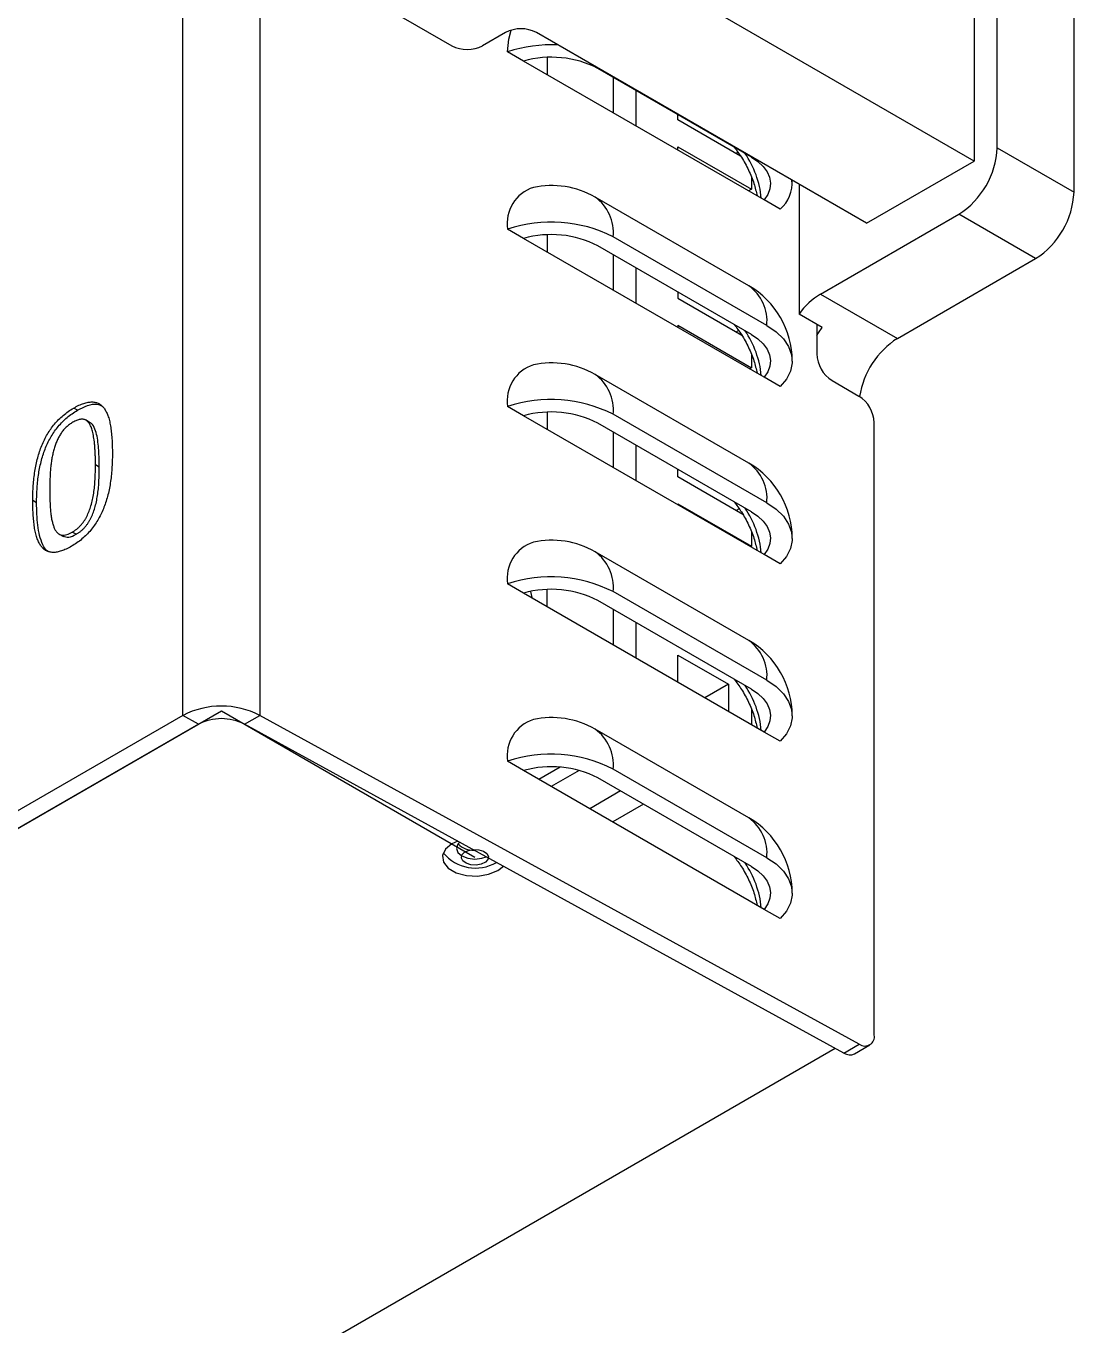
# Model space of a CAD drawing. Header units: millimetres. Extents: x 0 to 210, y 0 to 297.
# Drawn here: x 182.92 to 192.57, y 242.56 to 254.52 of the extents above; entities that cross this region are included whole.
import ezdxf

# ---------------------------------------------------------------- set-up
doc = ezdxf.new("R2010")
doc.units = ezdxf.units.MM
doc.linetypes.add('CENTERX2', pattern=[20.32, 12.7, -2.54, 2.54, -2.54])

msp = doc.modelspace()

# ---------------------------------------------------------------- linework, layer by layer
at = {"color": 7, "linetype": 'Continuous', "lineweight": 25}
for p, q in [((191.8647, 253.4), (191.8647, 269.8125)), ((192.5718, 252.9918), (192.5718, 269.4043)), ((184.8644, 255.4819), (186.8443, 254.3389)), ((191.6526, 253.2776), (188.612, 255.0329)), ((191.6526, 254.9923), (191.6526, 253.2776)), ((187.3393, 254.4614), (187.1271, 254.3389)), ((190.6627, 252.7061), (187.6221, 254.4614)), ((187.5049, 254.1985), (187.3572, 254.2838)), ((189.7192, 252.9202), (187.5049, 254.1985)), ((187.509, 254.1962), (187.509, 254.1996)), ((187.7211, 254.2314), (187.7211, 254.0737)), ((189.602, 253.3144), (188.1878, 254.1308)), ((188.3292, 254.0492), (188.3292, 253.7226)), ((188.5413, 253.6002), (188.5413, 253.9267)), ((188.9232, 253.6578), (188.9232, 253.7063)), ((189.5029, 253.3231), (188.9232, 253.6578)), ((188.9232, 253.4102), (189.602, 253.0183)), ((188.9232, 253.3798), (188.9232, 253.4102)), ((189.4781, 253.3577), (189.4606, 253.3476)), ((191.8647, 253.4), (192.5718, 252.9918)), ((190.6627, 252.7061), (191.6526, 253.2776)), ((189.602, 253.1285), (189.602, 253.0183)), ((189.9777, 253.0695), (189.9771, 253.1019)), ((189.602, 253.0183), (189.5756, 253.0031)), ((190.0404, 253.0653), (190.0404, 251.8686)), ((189.5777, 252.1293), (188.1635, 252.9457)), ((189.8669, 252.835), (189.7192, 252.9202)), ((190.2384, 252.0529), (191.5112, 252.7877)), ((192.2183, 252.3795), (191.5112, 252.7877)), ((187.5049, 252.5654), (187.3572, 252.6507)), ((189.7192, 251.2872), (187.5049, 252.5654)), ((187.509, 252.5631), (187.509, 252.5665)), ((187.7211, 252.5983), (187.7211, 252.4406)), ((189.602, 251.6814), (188.1878, 252.4978)), ((189.7434, 251.763), (188.3292, 252.5794)), ((188.3292, 252.4161), (188.3292, 252.0896)), ((190.9455, 251.6447), (192.2183, 252.3795)), ((188.5413, 251.9671), (188.5413, 252.2937)), ((188.9232, 252.0732), (188.9232, 252.0142)), ((188.9232, 252.0142), (189.5139, 251.6732)), ((190.2384, 252.0529), (190.9455, 251.6447)), ((188.9232, 251.7666), (189.602, 251.3747)), ((188.9232, 251.7666), (188.9232, 251.7467)), ((190.2525, 251.7461), (190.0404, 251.8686)), ((190.203, 251.7747), (190.203, 251.5018)), ((189.4606, 251.704), (189.4834, 251.7172)), ((189.602, 251.4954), (189.602, 251.3747)), ((189.5777, 250.4962), (188.1635, 251.3126)), ((189.5847, 251.3648), (189.602, 251.3747)), ((189.8669, 251.2019), (189.7192, 251.2872)), ((190.3445, 251.2568), (190.5919, 251.114)), ((183.3985, 250.9832), (183.3631, 251.0036)), ((187.5049, 250.9323), (187.3572, 251.0176)), ((189.7192, 249.6541), (187.5049, 250.9323)), ((187.7211, 250.9653), (187.7211, 250.8075)), ((189.7434, 250.1299), (188.3292, 250.9463)), ((183.5152, 250.8685), (183.471, 250.8941)), ((189.602, 250.0483), (188.1878, 250.8647)), ((190.7334, 245.2308), (190.7334, 250.869)), ((188.3292, 250.783), (188.3292, 250.4565)), ((188.5413, 250.334), (188.5413, 250.6606)), ((183.5988, 250.4597), (183.5635, 250.4801)), ((188.9232, 250.3706), (188.9232, 250.4402)), ((189.5224, 250.0246), (188.9232, 250.3706)), ((183.0217, 250.1325), (182.9864, 250.1529)), ((188.9232, 250.123), (189.602, 249.7311)), ((188.9232, 250.1136), (188.9232, 250.123)), ((189.4888, 250.0766), (189.4606, 250.0603)), ((183.3856, 249.841), (183.3502, 249.8614)), ((189.602, 249.8623), (189.602, 249.7311)), ((183.2248, 249.8458), (183.269, 249.8203)), ((189.5777, 248.8631), (188.1635, 249.6795)), ((189.602, 249.7311), (189.5939, 249.7264)), ((189.8669, 249.5688), (189.7192, 249.6541)), ((187.5049, 249.2992), (187.3572, 249.3845)), ((189.7192, 248.021), (187.5049, 249.2992)), ((187.7211, 249.1745), (187.7211, 249.3322)), ((189.7434, 248.4968), (188.3292, 249.3132)), ((189.602, 248.4152), (188.1878, 249.2316)), ((188.3292, 249.15), (188.3292, 248.8234)), ((188.5413, 248.7009), (188.5413, 249.0275)), ((188.9232, 248.7296), (189.3899, 248.4602)), ((188.9232, 248.4805), (188.9232, 248.7296)), ((189.3899, 248.4602), (189.1741, 248.3356)), ((189.3899, 248.4602), (189.3899, 248.2111)), ((189.602, 248.2292), (189.602, 248.0886)), ((184.3694, 248.1739), (159.4084, 233.7642)), ((184.5108, 248.0923), (159.5498, 233.6826)), ((184.5108, 248.0923), (184.3694, 248.1739)), ((184.9351, 248.0923), (185.0765, 248.1739)), ((190.4541, 245.0655), (184.9351, 248.0923)), ((190.5955, 245.1472), (185.0765, 248.1739)), ((189.5777, 247.23), (188.1635, 248.0464)), ((189.8669, 247.9357), (189.7192, 248.021)), ((187.5049, 247.6662), (187.3572, 247.7514)), ((189.7192, 246.3879), (187.5049, 247.6662)), ((187.8417, 247.697), (187.6466, 247.5844)), ((188.0169, 247.6676), (187.7597, 247.5191)), ((189.602, 246.7821), (188.1878, 247.5985)), ((189.7434, 246.8638), (188.3292, 247.6802)), ((188.3961, 247.4782), (188.1133, 247.315)), ((188.6083, 247.3558), (188.3254, 247.1925)), ((189.8669, 246.3026), (189.7192, 246.3879)), ((165.242, 230.6007), (190.3743, 245.1093)), ((190.4541, 245.0655), (190.5955, 245.1472)), ((190.5505, 245.0576), (190.6919, 245.1393))]:
    msp.add_line(p, q, dxfattribs=at)
at = {"color": 8, "linetype": 'Continuous', "lineweight": 25}
for p, q in [((184.3694, 248.1739), (184.3694, 255.7676)), ((185.0765, 255.3594), (185.0765, 248.1739))]:
    msp.add_line(p, q, dxfattribs=at)
at = {"color": 7, "linetype": 'CENTERX2'}
for p, q in [((178.2882, 244.5001), (184.723, 248.2148)), ((184.723, 248.2148), (187.0564, 246.8677))]:
    msp.add_line(p, q, dxfattribs=at)
at = {"color": 7, "linetype": 'Continuous', "lineweight": 25, "flags": 128}
for points in [[(187.3572, 254.2838), (187.3677, 254.4011), (187.391, 254.4829)], [(189.602, 253.3144), (189.662, 253.274), (189.7106, 253.2287), (189.7466, 253.1797), (189.7691, 253.1281), (189.7777, 253.0751), (189.772, 253.0219), (189.7524, 252.9699), (189.7192, 252.9202)], [(189.602, 251.6814), (189.662, 251.6409), (189.7106, 251.5957), (189.7466, 251.5466), (189.7691, 251.495), (189.7777, 251.442), (189.772, 251.3888), (189.7524, 251.3368), (189.7192, 251.2872)], [(189.7434, 251.763), (189.8285, 251.705), (189.896, 251.6398), (189.9441, 251.569), (189.9714, 251.4946), (189.9771, 251.4187), (189.9613, 251.3432), (189.9242, 251.2703), (189.8669, 251.2019)], [(190.203, 251.6709), (190.2183, 251.696), (190.2525, 251.7461)], [(189.7434, 250.1299), (189.8285, 250.0719), (189.896, 250.0067), (189.9441, 249.9359), (189.9714, 249.8615), (189.9771, 249.7856), (189.9613, 249.7102), (189.9242, 249.6372), (189.8669, 249.5688)], [(189.602, 250.0483), (189.662, 250.0078), (189.7106, 249.9626), (189.7466, 249.9136), (189.7691, 249.8619), (189.7777, 249.8089), (189.772, 249.7558), (189.7524, 249.7037), (189.7192, 249.6541)], [(187.5698, 249.3145), (187.5797, 249.2603), (187.5796, 249.2561)], [(189.7434, 248.4968), (189.8285, 248.4388), (189.896, 248.3736), (189.9441, 248.3028), (189.9714, 248.2285), (189.9771, 248.1525), (189.9613, 248.0771), (189.9242, 248.0041), (189.8669, 247.9357)], [(189.602, 248.4152), (189.662, 248.3748), (189.7106, 248.3295), (189.7466, 248.2805), (189.7691, 248.2288), (189.7777, 248.1758), (189.772, 248.1227), (189.7524, 248.0707), (189.7192, 248.021)], [(186.8991, 247.0152), (186.8443, 246.9902), (186.7845, 246.9409), (186.7576, 246.8828), (186.7666, 246.8229), (186.8107, 246.7684), (186.8843, 246.7258), (186.9788, 246.7004), (187.0826, 246.6952), (187.1832, 246.7107), (187.2685, 246.7452), (187.3196, 246.7846)], [(186.9169, 247.0054), (186.8994, 246.9869), (186.8864, 246.9494), (186.8994, 246.9118), (186.9362, 246.88), (186.9914, 246.8587), (187.0564, 246.8512), (187.1215, 246.8587), (187.1605, 246.8718)], [(189.7434, 246.8638), (189.8285, 246.8058), (189.896, 246.7405), (189.9441, 246.6697), (189.9714, 246.5954), (189.9771, 246.5194), (189.9613, 246.444), (189.9242, 246.3711), (189.8669, 246.3026)], [(189.602, 246.7821), (189.662, 246.7417), (189.7106, 246.6964), (189.7466, 246.6474), (189.7691, 246.5958), (189.7777, 246.5427), (189.772, 246.4896), (189.7524, 246.4376), (189.7192, 246.3879)]]:
    msp.add_lwpolyline(points, dxfattribs=at)
at = {"color": 7, "linetype": 'Continuous', "flags": 128}
msp.add_lwpolyline([(186.946, 246.8338), (186.932, 246.8608), (186.9369, 246.8888), (186.96, 246.9136), (186.9977, 246.9314), (187.0444, 246.9395), (187.093, 246.9367), (187.1359, 246.9234), (187.1668, 246.9016), (187.1808, 246.8746), (187.1759, 246.8466), (187.1529, 246.8218), (187.1151, 246.804), (187.0684, 246.7959), (187.0199, 246.7987), (186.9769, 246.812), (186.946, 246.8338)], dxfattribs=at)
at = {"color": 7, "linetype": 'Continuous', "lineweight": 25}
for centre, radius, start, end in [((187.4807, 254.1884), 0.3074, 62.60967, 117.39033), ((186.9857, 254.6119), 0.3074, 242.60967, 297.39033), ((187.7601, 253.0521), 1.2959, 87.30923, 108.11491), ((187.7602, 253.2952), 0.9387, 62.90421, 105.78275), ((191.0971, 253.435), 0.7684, 302.60548, 357.39452), ((189.6591, 253.0754), 0.3177, 310.83745, 4.93407), ((187.7019, 252.703), 0.3487, 107.87827, 188.63444), ((187.7635, 252.2528), 0.8, 60.00269, 102.16727), ((191.8042, 253.0268), 0.7684, 302.60548, 357.39452), ((187.7587, 251.4627), 1.254, 62.93902, 108.67355), ((187.7602, 251.6621), 0.9387, 62.90421, 105.78275), ((189.1777, 251.4364), 0.8, 0, 60.00269), ((190.5878, 251.4791), 0.6719, 121.33841, 144.56553), ((191.3709, 250.9878), 0.7826, 122.92275, 170.98619), ((187.7635, 250.6198), 0.8, 60.00269, 102.16727), ((190.5101, 251.5157), 0.3074, 182.60548, 237.39452), ((187.7019, 251.0699), 0.3487, 107.87827, 188.63444), ((187.7587, 249.8296), 1.254, 62.93902, 108.67355), ((190.4263, 250.855), 0.3074, 2.60548, 57.39452), ((187.7602, 250.029), 0.9387, 62.90421, 105.78275), ((189.1777, 249.8034), 0.8, 0, 60.00269), ((187.7019, 249.4369), 0.3487, 107.87827, 188.63444), ((187.7635, 248.9867), 0.8, 60.00269, 102.16727), ((187.7587, 248.1965), 1.254, 62.93902, 108.67355), ((187.7602, 248.396), 0.9387, 62.90421, 105.78275), ((189.1777, 248.1703), 0.8, 0, 60.00269), ((184.723, 247.4915), 0.7685, 62.60967, 117.39033), ((184.723, 247.6828), 0.4611, 62.60967, 117.39033), ((187.7019, 247.8038), 0.3487, 107.87827, 188.63444), ((187.7635, 247.3536), 0.8, 60.00269, 102.16727), ((187.7587, 246.5635), 1.254, 62.93902, 108.67355), ((187.7602, 246.7629), 0.9387, 62.90421, 105.78275), ((189.1777, 246.5372), 0.8, 0, 60.00269), ((187.0412, 247.1308), 0.1979, 225.2479, 272.25204), ((187.0623, 247.1524), 0.3846, 219.34833, 300.13408), ((190.6478, 245.2165), 0.0868, 232.94747, 9.54335), ((190.5093, 245.1469), 0.0984, 235.83994, 294.78131)]:
    msp.add_arc(centre, radius, start, end, dxfattribs=at)
at = {"color": 8, "linetype": 'Continuous', "lineweight": 25}
for centre, radius, start, end in [((188.814, 252.8506), 0.8831, 5.503, 34.28783), ((187.9359, 252.6221), 0.3956, 353.80602, 54.8818), ((189.3501, 251.8057), 0.3956, 353.80602, 54.8818), ((188.814, 251.2175), 0.8831, 5.503, 34.28783), ((187.9359, 250.989), 0.3956, 353.80602, 54.8818), ((189.3501, 250.1726), 0.3956, 353.80602, 54.8818), ((188.814, 249.5845), 0.8831, 5.503, 34.28783), ((187.9359, 249.3559), 0.3956, 353.80602, 54.8818), ((189.3501, 248.5395), 0.3956, 353.80602, 54.8818), ((188.814, 247.9514), 0.8831, 5.503, 34.28783), ((187.9359, 247.7228), 0.3956, 353.80602, 54.8818), ((189.3501, 246.9064), 0.3956, 353.80602, 54.8818), ((188.814, 246.3183), 0.8831, 5.503, 34.28783)]:
    msp.add_arc(centre, radius, start, end, dxfattribs=at)
at = {"color": 7, "linetype": 'Continuous', "lineweight": 25}
for points, knots in [([(189.4435, 253.406), (189.4664, 253.3756), (189.5162, 253.3097), (189.578, 253.1945), (189.6283, 253.0723), (189.6457, 252.9953), (189.6542, 252.9577)], [0, 0, 0, 0, 0.2241852, 0.4871524, 0.7499078, 1, 1, 1, 1]), ([(189.4435, 251.7729), (189.4664, 251.7425), (189.5162, 251.6766), (189.578, 251.5615), (189.6283, 251.4392), (189.6457, 251.3622), (189.6542, 251.3246)], [0, 0, 0, 0, 0.2241852, 0.4871524, 0.7499078, 1, 1, 1, 1]), ([(183.3631, 251.0036), (183.3793, 251.0125), (183.4103, 251.0296), (183.4549, 251.0473), (183.4956, 251.058), (183.5324, 251.0612), (183.5653, 251.0567), (183.5951, 251.0461), (183.6209, 251.0277), (183.6435, 251.0029), (183.6627, 250.9714), (183.6789, 250.9336), (183.6924, 250.8896), (183.7023, 250.8389), (183.71, 250.7827), (183.7156, 250.7209), (183.7187, 250.6533), (183.7192, 250.606), (183.7195, 250.5817)], [0, 0, 0, 0, 0.0650011, 0.1253901, 0.1815653, 0.2347468, 0.2862672, 0.3370772, 0.3888528, 0.4418884, 0.4974863, 0.5564972, 0.6191639, 0.6861844, 0.7574703, 0.8336013, 0.9143894, 1, 1, 1, 1]), ([(182.9864, 250.1529), (182.9866, 250.1759), (182.987, 250.2209), (182.9907, 250.2888), (182.9968, 250.3552), (183.0051, 250.4198), (183.0165, 250.4828), (183.0307, 250.5435), (183.0483, 250.602), (183.0688, 250.6581), (183.0926, 250.7119), (183.1205, 250.7628), (183.1514, 250.8112), (183.186, 250.8567), (183.2246, 250.8992), (183.2673, 250.9379), (183.3139, 250.9738), (183.3463, 250.9934), (183.3631, 251.0036)], [0, 0, 0, 0, 0.0786276, 0.1538502, 0.2261456, 0.2956895, 0.3618802, 0.4247476, 0.4845241, 0.5416067, 0.5969283, 0.6507405, 0.7039972, 0.7578893, 0.8131095, 0.8715266, 0.9332317, 1, 1, 1, 1]), ([(183.0217, 250.1325), (183.0219, 250.1555), (183.0224, 250.2005), (183.0261, 250.2684), (183.0322, 250.3348), (183.0404, 250.3994), (183.0519, 250.4623), (183.0661, 250.5231), (183.0837, 250.5816), (183.1042, 250.6377), (183.1279, 250.6915), (183.1559, 250.7423), (183.1868, 250.7908), (183.2214, 250.8362), (183.26, 250.8788), (183.3026, 250.9175), (183.3492, 250.9534), (183.3816, 250.973), (183.3985, 250.9832)], [0, 0, 0, 0, 0.0786276, 0.1538502, 0.2261456, 0.2956895, 0.3618802, 0.4247476, 0.4845241, 0.5416067, 0.5969283, 0.6507405, 0.7039972, 0.7578893, 0.8131095, 0.8715266, 0.9332317, 1, 1, 1, 1]), ([(183.3985, 250.9832), (183.4294, 250.9992), (183.491, 251.0312), (183.5747, 251.0474), (183.6147, 251.0271), (183.6321, 251.0183)], [0, 0, 0, 0, 0.362283, 0.723864, 1, 1, 1, 1]), ([(183.3549, 250.8727), (183.3443, 250.8662), (183.3242, 250.8536), (183.2954, 250.8299), (183.2696, 250.803), (183.2472, 250.7727), (183.2274, 250.7401), (183.2104, 250.7051), (183.1951, 250.668), (183.1824, 250.6286), (183.1714, 250.5872), (183.1628, 250.544), (183.1554, 250.4989), (183.1506, 250.4525), (183.147, 250.4046), (183.1444, 250.3554), (183.1425, 250.305), (183.1424, 250.2715), (183.1423, 250.2544)], [0, 0, 0, 0, 0.0587608, 0.1126821, 0.1638204, 0.2133506, 0.2628704, 0.3139663, 0.3674319, 0.4241471, 0.4845163, 0.5475658, 0.6152951, 0.6863715, 0.7607525, 0.838163, 0.9177476, 1, 1, 1, 1]), ([(183.5635, 250.4801), (183.5635, 250.4952), (183.5635, 250.5247), (183.5621, 250.5669), (183.5605, 250.6066), (183.558, 250.6434), (183.5552, 250.6778), (183.5516, 250.7095), (183.5471, 250.7385), (183.5423, 250.7651), (183.5367, 250.7893), (183.5305, 250.8112), (183.5234, 250.8307), (183.5154, 250.8475), (183.5065, 250.8619), (183.4971, 250.8743), (183.4866, 250.8843), (183.4753, 250.8919), (183.4634, 250.8977), (183.4503, 250.9005), (183.4366, 250.9015), (183.4167, 250.8989), (183.3894, 250.8911), (183.3667, 250.879), (183.3549, 250.8727)], [0, 0, 0, 0, 0.0712955, 0.1390833, 0.2029248, 0.263311, 0.3202406, 0.3737926, 0.424025, 0.4709222, 0.5150668, 0.556976, 0.595909, 0.6325991, 0.6670624, 0.699873, 0.7314905, 0.7615763, 0.7907386, 0.8193614, 0.8477054, 0.8763214, 0.9356065, 1, 1, 1, 1]), ([(183.5988, 250.4597), (183.5979, 250.512), (183.596, 250.6165), (183.5826, 250.7422), (183.5535, 250.8238), (183.5326, 250.8659), (183.5117, 250.8692), (183.5101, 250.8695)], [0, 0, 0, 0, 0.3291545, 0.6580565, 0.8224471, 0.9863844, 1, 1, 1, 1]), ([(183.7195, 250.5817), (183.7192, 250.5586), (183.7188, 250.5134), (183.715, 250.4451), (183.7094, 250.3789), (183.7009, 250.3143), (183.6899, 250.2518), (183.6755, 250.1912), (183.658, 250.1328), (183.6373, 250.0766), (183.6132, 250.0229), (183.5856, 249.9718), (183.5544, 249.9235), (183.5197, 249.8778), (183.4811, 249.8354), (183.4383, 249.7964), (183.3915, 249.7605), (183.3589, 249.7408), (183.3419, 249.7305)], [0, 0, 0, 0, 0.0788531, 0.1543047, 0.2267965, 0.2959377, 0.3616609, 0.4241447, 0.4838481, 0.5410141, 0.5964523, 0.6499814, 0.7034186, 0.7572448, 0.8126904, 0.8707273, 0.932992, 1, 1, 1, 1]), ([(183.3502, 249.8614), (183.3572, 249.8657), (183.3709, 249.874), (183.3907, 249.8886), (183.4093, 249.9045), (183.4266, 249.9223), (183.4427, 249.941), (183.4574, 249.9613), (183.4712, 249.9825), (183.4879, 250.0129), (183.5065, 250.054), (183.5233, 250.1063), (183.5375, 250.162), (183.5479, 250.2207), (183.5557, 250.2824), (183.5602, 250.3465), (183.5629, 250.4129), (183.5633, 250.4575), (183.5635, 250.4801)], [0, 0, 0, 0, 0.03909165, 0.07620836, 0.11177921, 0.14584605, 0.17955699, 0.21255398, 0.24575031, 0.27947654, 0.34952157, 0.42446538, 0.50559542, 0.59238208, 0.68569509, 0.78554872, 0.89100971, 1, 1, 1, 1]), ([(183.3856, 249.841), (183.3926, 249.8453), (183.4062, 249.8536), (183.4261, 249.8681), (183.4447, 249.8841), (183.4619, 249.9019), (183.4781, 249.9206), (183.4927, 249.9409), (183.5066, 249.9621), (183.5233, 249.9925), (183.5418, 250.0336), (183.5587, 250.0859), (183.5728, 250.1416), (183.5833, 250.2003), (183.5911, 250.262), (183.5956, 250.3261), (183.5982, 250.3925), (183.5986, 250.4371), (183.5988, 250.4597)], [0, 0, 0, 0, 0.03909165, 0.07620836, 0.11177921, 0.14584605, 0.17955699, 0.21255398, 0.24575031, 0.27947654, 0.34952157, 0.42446538, 0.50559542, 0.59238208, 0.68569509, 0.78554872, 0.89100971, 1, 1, 1, 1]), ([(183.1423, 250.2544), (183.1425, 250.2322), (183.1427, 250.1893), (183.145, 250.1288), (183.1481, 250.0739), (183.1533, 250.0254), (183.1596, 249.9822), (183.1683, 249.9452), (183.178, 249.913), (183.1897, 249.8864), (183.2033, 249.8655), (183.2186, 249.8495), (183.2357, 249.8389), (183.2548, 249.8335), (183.2759, 249.8335), (183.2989, 249.8381), (183.3239, 249.847), (183.3413, 249.8565), (183.3502, 249.8614)], [0, 0, 0, 0, 0.1054794, 0.2030552, 0.2923452, 0.3739749, 0.4480681, 0.5158955, 0.5779958, 0.6340388, 0.685605, 0.7325879, 0.7770892, 0.8195443, 0.8617582, 0.905201, 0.9511804, 1, 1, 1, 1]), ([(183.3419, 249.7305), (183.3259, 249.7217), (183.295, 249.7046), (183.2507, 249.6872), (183.2101, 249.6762), (183.1735, 249.6732), (183.1405, 249.6774), (183.1111, 249.6888), (183.0849, 249.7067), (183.0623, 249.7317), (183.0431, 249.7632), (183.0269, 249.801), (183.0135, 249.845), (183.003, 249.8952), (182.9959, 249.9519), (182.9901, 250.0136), (182.9872, 250.0812), (182.9866, 250.1285), (182.9864, 250.1529)], [0, 0, 0, 0, 0.0647288, 0.1248451, 0.1806644, 0.2338914, 0.2854559, 0.3362648, 0.3883055, 0.4413865, 0.4970319, 0.5560933, 0.6188136, 0.6856388, 0.7572629, 0.833459, 0.9143162, 1, 1, 1, 1]), ([(183.1443, 249.6755), (183.1385, 249.6774), (183.1084, 249.6875), (183.0617, 249.7672), (183.0258, 249.9201), (183.0231, 250.0616), (183.0217, 250.1325)], [0, 0, 0, 0, 0.0452516, 0.2361102, 0.6174609, 1, 1, 1, 1]), ([(189.4435, 250.1398), (189.4664, 250.1094), (189.5162, 250.0435), (189.578, 249.9284), (189.6283, 249.8061), (189.6457, 249.7291), (189.6542, 249.6916)], [0, 0, 0, 0, 0.22418523, 0.48715243, 0.74990776, 1, 1, 1, 1]), ([(183.2651, 249.8242), (183.282, 249.8184), (183.3171, 249.8061), (183.3622, 249.8291), (183.3856, 249.841)], [0, 0, 0, 0, 0.48040212, 1, 1, 1, 1]), ([(189.4435, 248.5067), (189.4664, 248.4764), (189.5162, 248.4104), (189.578, 248.2953), (189.6283, 248.1731), (189.6457, 248.096), (189.6542, 248.0585)], [0, 0, 0, 0, 0.2241852, 0.4871524, 0.7499078, 1, 1, 1, 1]), ([(189.4435, 246.8736), (189.4664, 246.8433), (189.5162, 246.7773), (189.578, 246.6622), (189.6283, 246.54), (189.6457, 246.4629), (189.6542, 246.4254)], [0, 0, 0, 0, 0.2241852, 0.4871524, 0.7499078, 1, 1, 1, 1])]:
    msp.add_open_spline(points, degree=3, knots=knots, dxfattribs=at)

doc.saveas('drawing.dxf')
